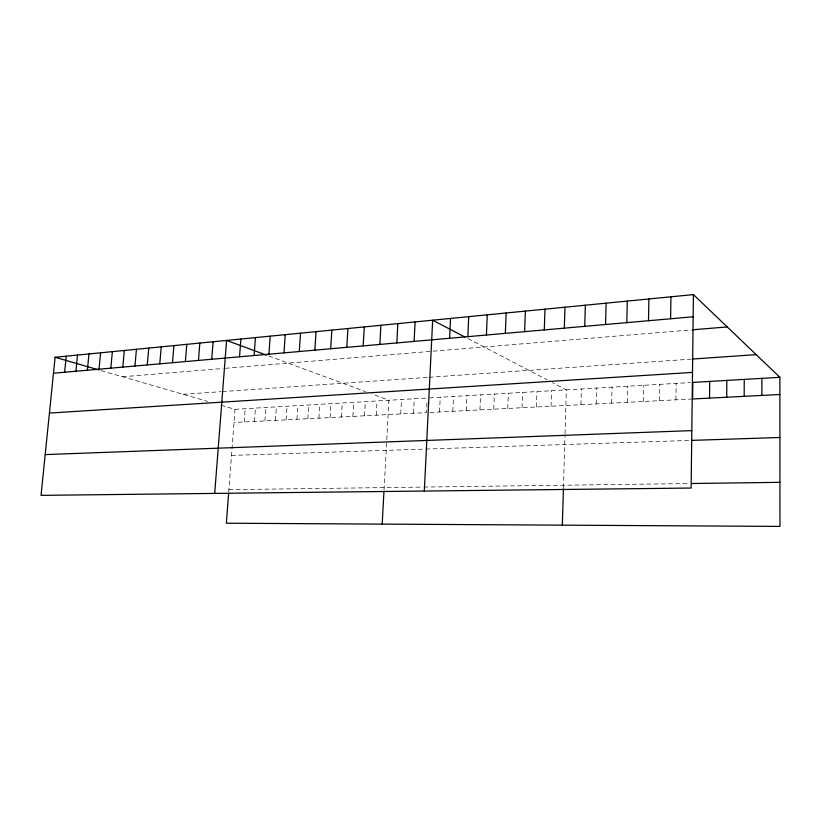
<?xml version="1.0" encoding="UTF-8"?>
<svg xmlns="http://www.w3.org/2000/svg" width="821" height="821" viewBox="0 0 821 821"><rect width="100%" height="100%" fill="white"/><g stroke="black" fill="none" stroke-linecap="round" stroke-linejoin="round"><path stroke-width="0.62" stroke-dasharray="4.11 3.08" d="M675.929 399.827L676.165 383.397M659.509 400.669L659.776 384.351M643.325 401.5L643.633 385.306M627.388 402.321L627.716 386.239M611.676 403.132L612.045 387.163M596.19 403.922L596.59 388.066M580.929 404.702L581.36 388.959M563.452 487.633L565.012 435.027M565.043 433.837L566.336 389.842L552.42 382.596M551.045 406.241L551.538 390.714M536.421 406.99L536.944 391.566M522.002 407.729L522.546 392.417M507.778 408.458L508.353 393.249M493.76 409.176L494.355 394.07M479.926 409.884L480.542 394.88M466.277 410.582L466.923 395.681M452.812 411.28L453.49 396.471M439.533 411.957L440.23 397.251M426.91 402.885L426.427 412.624L233.995 422.497M413.497 413.291L414.236 398.78M400.74 413.948L401.49 399.529M384.043 490.024L388.918 400.268L372.036 394.039M376.244 415.2L377.034 400.966M364.493 415.806L365.304 401.654M352.886 416.401L353.718 402.331M341.413 416.986L342.265 403.008M330.093 417.571L330.955 403.665M318.897 418.146L319.78 404.322M307.844 418.71L308.737 404.969M296.915 419.274L297.828 405.615M286.119 419.829L287.052 406.251M264.906 420.916L265.86 407.493M275.445 420.373L276.39 406.877M254.479 421.45L255.454 408.099M244.176 421.973L245.161 408.704M228.71 492.138L234.991 409.31L220.798 405.205M122.514 376.767L222.912 368.496M225.323 368.301L691.179 329.919M183.165 394.316L221.085 391.689M222.296 391.607L427.915 377.362M429.106 377.28L690.861 359.157M234.991 409.31L427.146 398.021M429.527 397.877L690.245 382.565M429.999 412.45L692.606 398.975M231.491 455.429L424.642 449.108M425.842 449.066L689.722 440.446M228.895 489.665L422.784 487.089M423.985 487.069L689.199 483.548M101.065 370.569L207.682 401.407M268.662 355.945L365.499 391.638M467.878 338.55L547.279 379.907"/><path stroke-width="1.23" d="M761.888 395.424L761.929 378.358M744.165 396.327L744.247 379.394M726.718 397.231L726.831 380.421M709.529 398.103L709.693 381.426M693.427 294.595L691.138 488.043L41.05 495.361L55.099 357.268L693.427 294.595L779.878 377.301L779.95 526.405L226.36 523.213L228.618 493.38M670.603 318.774L670.931 296.802M648.498 320.724L648.888 298.967M626.823 322.632L627.285 301.091M605.59 324.511L606.103 303.165M584.757 326.348L585.332 305.207M562.344 525.153L563.422 488.834M564.335 328.143L564.961 307.208M544.292 329.919L544.98 309.168M524.64 331.653L525.378 311.097M505.356 333.347L506.136 312.986M486.422 335.019L487.253 314.833M467.847 336.661L468.719 316.66M449.6 338.273L450.524 318.445M424.324 491.05L432.657 320.2L464.717 336.908M414.102 341.403L415.098 321.924M382.186 524.116L383.971 491.245M396.83 342.921L397.867 323.618M379.856 344.42L380.923 325.28M363.18 345.898L364.288 326.912M346.79 347.345L347.93 328.513M330.678 348.761L331.848 330.093M314.843 350.157L316.054 331.643M299.275 351.532L300.517 333.172M283.974 352.886L285.236 334.67M268.919 354.21L270.212 336.148M254.11 355.514L255.434 337.595M239.547 356.807L240.892 339.032M214.702 493.411L226.596 340.428L266.415 355.113M211.726 359.259L213.121 341.752M198.446 360.429L199.852 343.055M185.351 361.579L186.788 344.338M172.461 362.718L173.919 345.6M159.767 363.836L161.244 346.852M147.257 364.945L148.755 348.073M134.931 366.033L136.45 349.284M122.791 367.1L124.32 350.475M110.814 368.157L112.364 351.645M99.023 369.204L100.583 352.804M87.385 370.23L88.966 353.943M75.922 371.236L77.523 355.072M64.623 372.231L66.224 356.181M53.478 373.216L693.16 316.783M692.452 329.806L727.242 326.943M692.082 359.064L756.182 354.631M49.424 413.066L692.503 372.395M779.878 377.301L692.801 382.412L692.606 398.975L779.888 394.501M45.196 454.598L691.816 430.615M692.113 440.364L779.909 437.49M691.61 483.518L779.929 482.338M55.099 357.268L98.848 369.922"/></g></svg>
